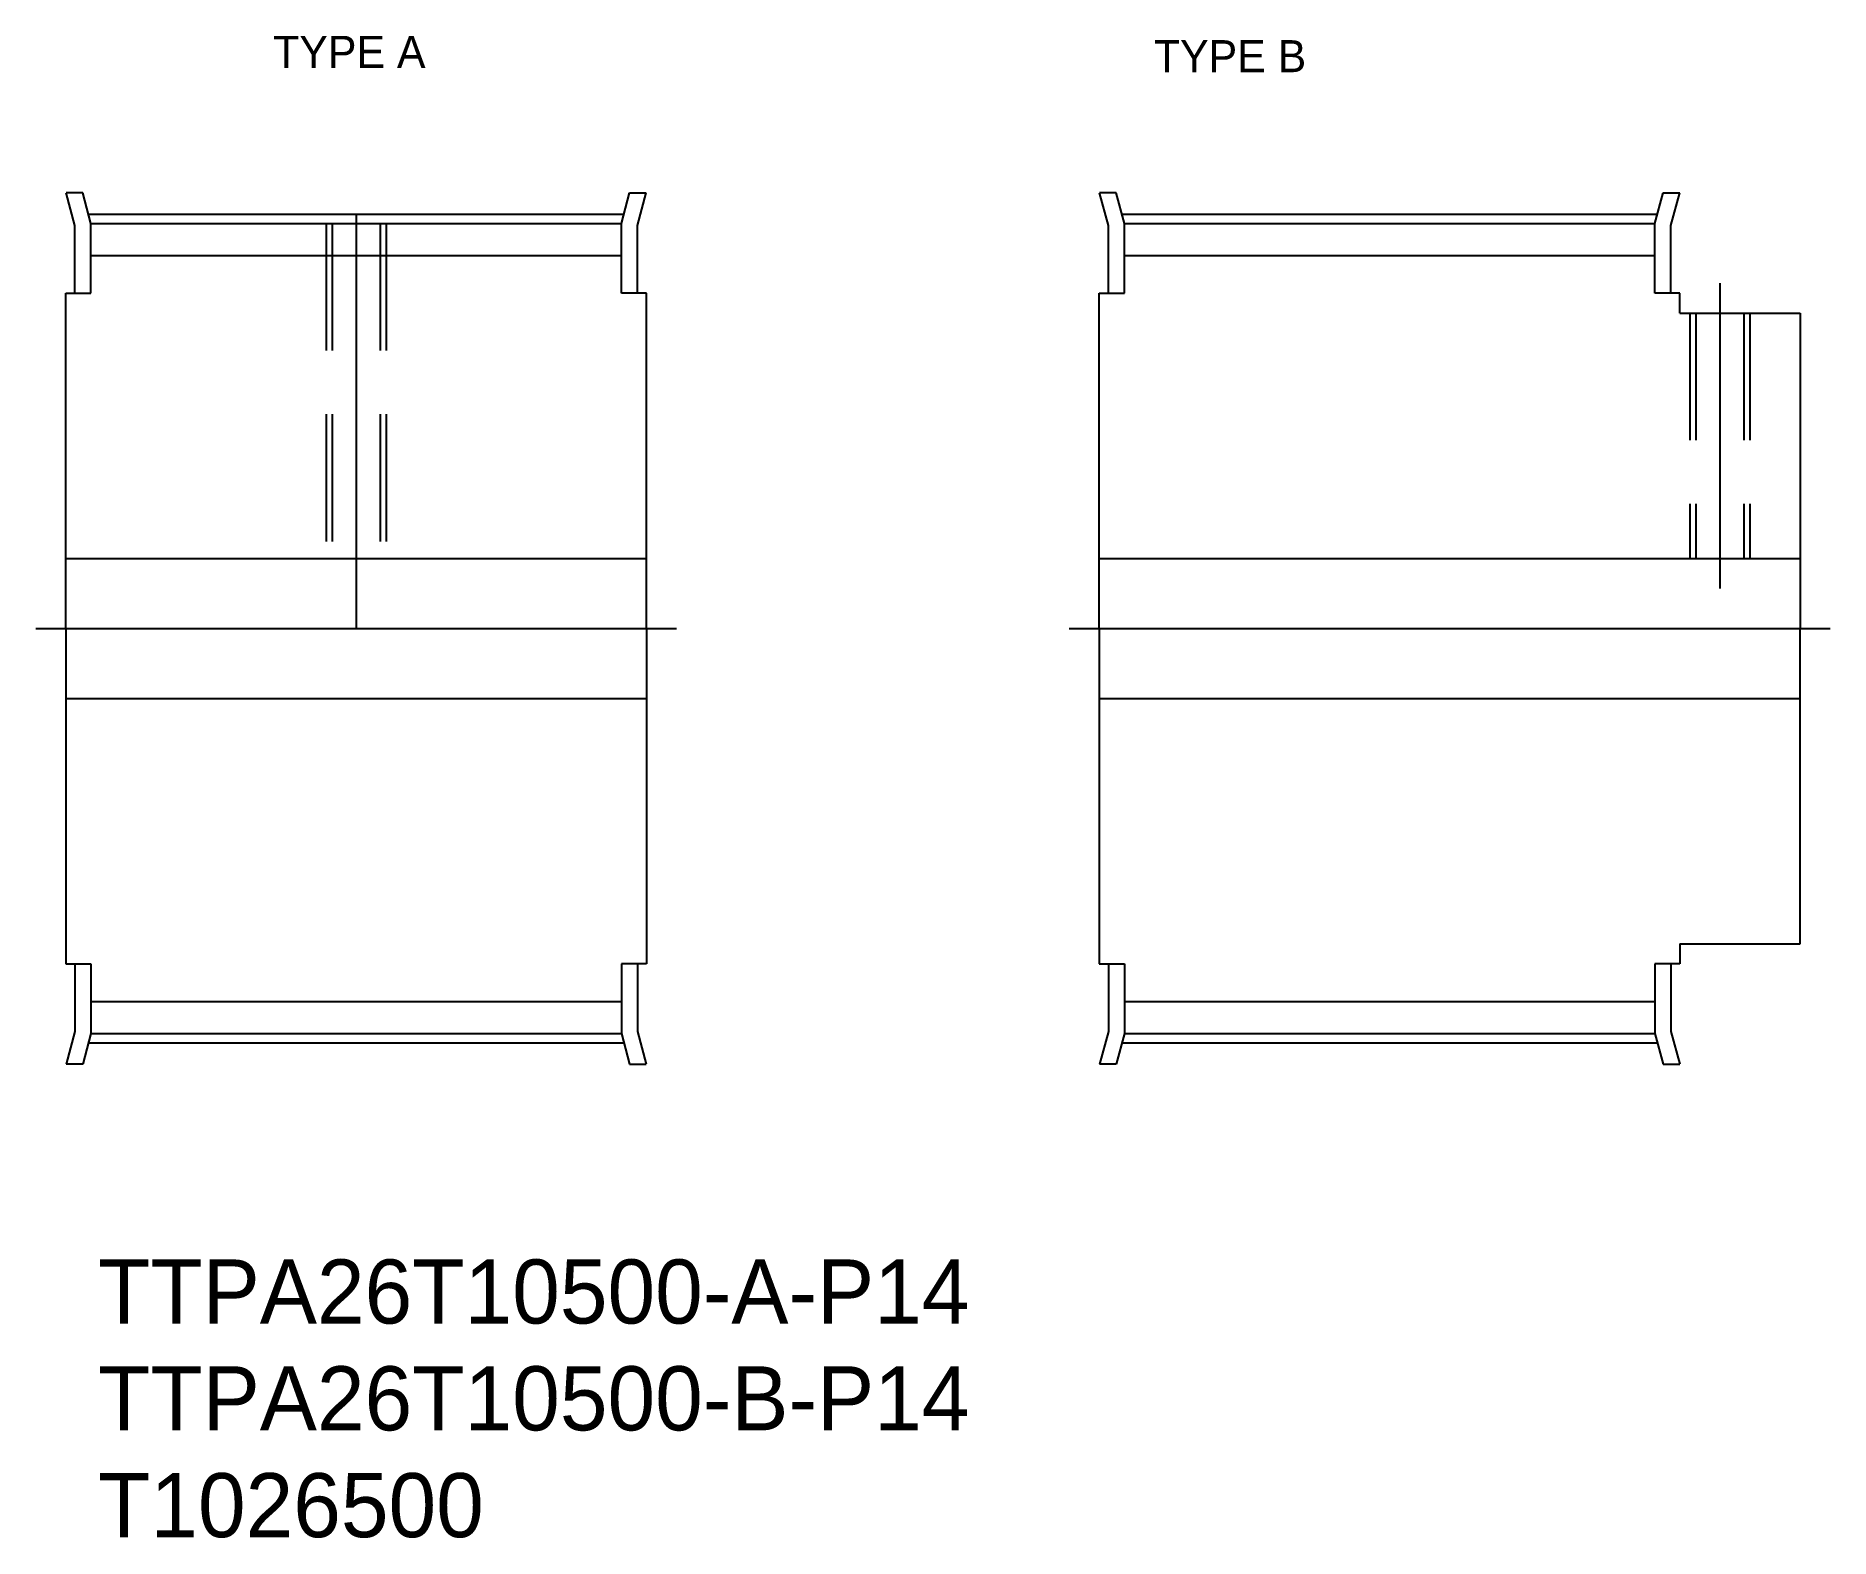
# Model space of a CAD drawing. Extents: x -289 to -110, y -61 to 89.
import ezdxf

# ---------------------------------------------------------------- set-up
doc = ezdxf.new("R2010")
doc.units = 0
doc.linetypes.add('CENTER', pattern=[2, 1.25, -0.25, 0.25, -0.25])
doc.linetypes.add('DASHED', pattern=[19.05, 12.7, -6.35])
doc.layers.get('0').update_dxf_attribs({"linetype": 'CONTINUOUS'})
doc.layers.add('CENTER', color=1, linetype='CENTER')

# ---------------------------------------------------------------- blocks, each defined once
blk = doc.blocks.new('*U2')
at = {"color": 7, "linetype": 'CONTINUOUS'}
for s, p in [('TTPA26T10500-A-P14', (-282.75, -39.23)), ('TTPA26T10500-B-P14', (-282.75, -49.9)), ('T1026500', (-282.75, -60.57))]:
    blk.add_text(s, height=6.4, dxfattribs=at).set_placement(p)

msp = doc.modelspace()

# ---------------------------------------------------------------- linework, layer by layer
at = {"color": 7, "linetype": 'CONTINUOUS'}
for p, q in [((-284.27, 73.68), (-285.93, 73.68)), ((-285.05, 70.42), (-285.93, 73.68)), ((-283.45, 70.63), (-284.27, 73.68)), ((-230.45, 70.63), (-229.64, 73.68)), ((-229.64, 73.68), (-227.98, 73.68)), ((-228.85, 70.42), (-227.98, 73.68)), ((-181.82, 70.42), (-182.69, 73.68)), ((-181.03, 73.68), (-182.69, 73.68)), ((-180.22, 70.63), (-181.03, 73.68)), ((-127.22, 70.63), (-126.4, 73.68)), ((-126.4, 73.68), (-124.74, 73.68)), ((-125.62, 70.42), (-124.74, 73.68)), ((-285.05, 63.68), (-285.05, 70.42)), ((-283.45, 63.68), (-283.45, 70.63)), ((-283.45, 70.63), (-230.45, 70.63)), ((-230.45, 63.68), (-230.45, 70.63)), ((-228.85, 63.68), (-228.85, 70.42)), ((-181.82, 63.68), (-181.82, 70.42)), ((-180.22, 63.68), (-180.22, 70.63)), ((-180.22, 70.63), (-127.22, 70.63)), ((-127.22, 63.68), (-127.22, 70.63)), ((-125.62, 63.68), (-125.62, 70.42)), ((-283.45, 67.43), (-230.45, 67.43)), ((-180.22, 67.43), (-127.22, 67.43)), ((-285.95, 30.18), (-285.95, 63.68)), ((-285.95, 63.68), (-283.45, 63.68)), ((-227.95, 63.68), (-230.45, 63.68)), ((-227.95, 30.18), (-227.95, 63.68)), ((-182.72, 30.18), (-182.72, 63.68)), ((-182.72, 63.68), (-180.22, 63.68)), ((-124.72, 63.68), (-127.22, 63.68)), ((-124.72, 61.68), (-124.72, 63.68)), ((-124.72, 61.68), (-112.72, 61.68)), ((-112.72, 61.68), (-112.72, 30.18)), ((-285.95, 37.18), (-227.95, 37.18)), ((-182.72, 37.18), (-112.72, 37.18)), ((-285.95, 30.18), (-285.95, -3.32)), ((-227.95, 30.18), (-227.95, -3.32)), ((-182.72, 30.18), (-182.72, -3.32)), ((-112.72, -1.32), (-112.72, 30.18)), ((-285.95, 23.18), (-227.95, 23.18)), ((-182.72, 23.18), (-112.72, 23.18)), ((-124.72, -1.32), (-124.72, -3.32)), ((-124.72, -1.32), (-112.72, -1.32)), ((-285.95, -3.32), (-283.45, -3.32)), ((-285.05, -3.32), (-285.05, -10.06)), ((-283.45, -3.32), (-283.45, -10.27)), ((-230.45, -3.32), (-230.45, -10.27)), ((-227.95, -3.32), (-230.45, -3.32)), ((-228.85, -3.32), (-228.85, -10.06)), ((-182.72, -3.32), (-180.22, -3.32)), ((-181.82, -3.32), (-181.82, -10.06)), ((-180.22, -3.32), (-180.22, -10.27)), ((-124.72, -3.32), (-127.22, -3.32)), ((-127.22, -3.32), (-127.22, -10.27)), ((-125.62, -3.32), (-125.62, -10.06)), ((-283.45, -7.07), (-230.45, -7.07)), ((-180.22, -7.07), (-127.22, -7.07)), ((-285.05, -10.06), (-285.93, -13.32)), ((-283.45, -10.27), (-284.27, -13.32)), ((-283.45, -10.27), (-230.45, -10.27)), ((-230.45, -10.27), (-229.64, -13.32)), ((-228.85, -10.06), (-227.98, -13.32)), ((-181.82, -10.06), (-182.69, -13.32)), ((-180.22, -10.27), (-181.03, -13.32)), ((-180.22, -10.27), (-127.22, -10.27)), ((-127.22, -10.27), (-126.4, -13.32)), ((-125.62, -10.06), (-124.74, -13.32)), ((-284.27, -13.32), (-285.93, -13.32)), ((-229.64, -13.32), (-227.98, -13.32)), ((-181.03, -13.32), (-182.69, -13.32)), ((-126.4, -13.32), (-124.74, -13.32))]:
    msp.add_line(p, q, dxfattribs=at)
at = {"color": 3, "linetype": 'DASHED'}
for p, q in [((-259.95, 70.63), (-259.95, 37.18)), ((-259.35, 70.63), (-259.35, 37.18)), ((-254.55, 70.63), (-254.55, 37.18)), ((-253.95, 70.63), (-253.95, 37.18)), ((-123.72, 61.68), (-123.72, 37.18)), ((-123.12, 61.68), (-123.12, 37.18)), ((-118.32, 61.68), (-118.32, 37.18)), ((-117.72, 61.68), (-117.72, 37.18))]:
    msp.add_line(p, q, dxfattribs=at)
at = {"layer": 'CENTER', "color": 1, "linetype": 'CONTINUOUS'}
for p, q in [((-283.7, 71.56), (-230.2, 71.56)), ((-256.95, 71.56), (-256.95, 30.18)), ((-180.47, 71.56), (-126.97, 71.56)), ((-120.72, 64.68), (-120.72, 34.18)), ((-288.95, 30.18), (-224.95, 30.18)), ((-185.72, 30.18), (-109.72, 30.18)), ((-283.7, -11.2), (-230.2, -11.2)), ((-180.47, -11.2), (-126.97, -11.2))]:
    msp.add_line(p, q, dxfattribs=at)

# ---------------------------------------------------------------- block references
at = {"color": 7, "linetype": 'CONTINUOUS'}
msp.add_blockref('*U2', (0, 0), dxfattribs=at)

# ---------------------------------------------------------------- texts
for s, p in [('TYPE A', (-265.25, 86.17)), ('TYPE B', (-177.27, 85.74))]:
    msp.add_text(s, height=3.2, dxfattribs=at).set_placement(p)

doc.saveas('drawing.dxf')
